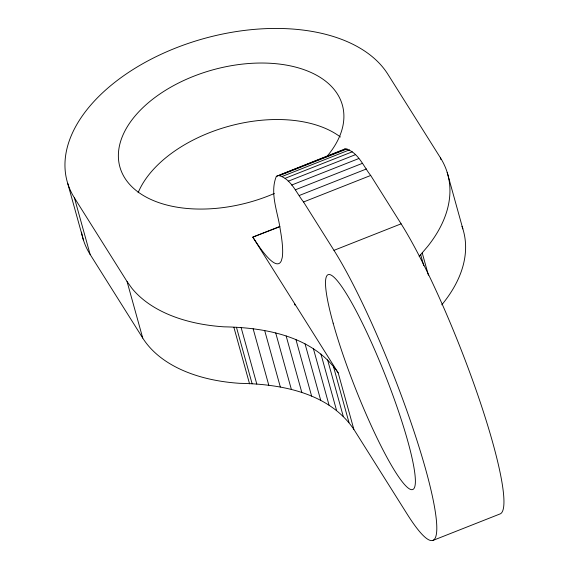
<?xml version="1.0" encoding="UTF-8"?>
<svg xmlns="http://www.w3.org/2000/svg" width="569" height="569" viewBox="0 0 569 569"><rect width="100%" height="100%" fill="white"/><g stroke="black" fill="none" stroke-linecap="round" stroke-linejoin="round"><path stroke-width="0.85" d="M432.646 540.55L499.802 514.035A170.159 23.99 68.5 0 0 479.048 398.649A170.159 23.99 68.5 0 0 401.117 223.83L370.696 175.465C363.363 166.29 357.752 151.297 345.12 148.879L276.328 176.376C269.443 193.36 277.992 212.422 280.282 229.755A170.159 23.99 68.5 0 1 282.167 257.842L281.328 260.744A170.159 23.99 68.5 0 1 252.871 237.095L279.891 226.419M419.154 256.448L427.632 246.469A170.159 101.218 -15.5 0 0 440.442 157.826L387.823 74.176A170.159 101.218 -15.5 0 0 175.757 48.002A170.159 101.218 -15.5 0 0 74.454 197.927L90.115 254.414L142.734 338.064A170.159 101.218 -15.5 0 0 239.777 383.328C281.2 384.039 328.953 392.71 353.847 429.346L407.077 513.971A170.159 23.99 68.5 0 0 425.904 470.207A170.159 23.99 68.5 0 0 333.967 250.346L303.54 201.981C296.207 192.806 290.595 177.812 277.971 175.401M441.786 304.842L443.301 302.957A170.159 101.218 -15.5 0 0 462 226.341M343.484 149.86L345.12 148.879M276.328 176.376L277.971 175.729M279.607 175.081L302.537 166.027M304.173 165.38L342.666 150.18M279.991 175.394L347.14 148.879M282.38 176.376L349.53 149.853M285.126 178.317L352.282 151.802M288.213 181.219L355.369 154.704M291.62 185.067L358.776 158.552M295.325 189.826L362.481 163.31M299.308 195.48L366.457 168.957M303.54 201.981L370.696 175.465M252.871 237.095L279.144 226.995M333.967 250.346L401.117 223.83M74.454 197.927L127.072 281.577L131.894 288.291A170.159 101.218 -15.5 0 0 224.108 326.834C265.531 327.552 313.284 336.222 338.178 372.859L353.847 429.346M252.942 237.344L338.178 372.859M447.177 172.364L462.846 228.852M440.442 157.826L440.918 159.54M422.234 252.949L428.407 275.204M420.662 254.563L423.749 265.695M333.349 366.137L349.017 422.632M327.588 359.843L343.256 416.337M320.923 354.01L336.585 410.505M313.398 348.676L329.06 405.171M294.486 303.391L294.962 305.105M305.055 343.875L320.724 400.363M295.958 339.629L311.627 396.116M286.15 335.973L301.819 392.461M275.702 332.922L291.371 389.409M264.67 330.497L280.332 386.991M253.127 328.718L268.788 385.213M241.135 327.595L256.804 384.082M236.462 327.303L252.131 383.791M233.887 327.324L249.556 383.812M127.072 281.577L142.734 338.064M67.718 183.389L83.38 239.876M90.115 254.414A170.159 101.218 -15.5 0 1 81.516 232.152M274.329 193.474A115.464 68.685 -15.5 0 1 118.686 160.935A115.464 68.685 -15.5 0 1 258.29 63.059A115.464 68.685 -15.5 0 1 326.606 156.824M138.111 192.756A115.464 68.685 -15.5 0 1 228.724 126.282A115.464 68.685 -15.5 0 1 340.39 136.98M333.142 323.142A115.464 16.281 68.5 0 0 410.953 489.546A115.464 16.281 68.5 0 0 367.467 333.79A115.464 16.281 68.5 0 0 333.142 323.142"/></g></svg>
